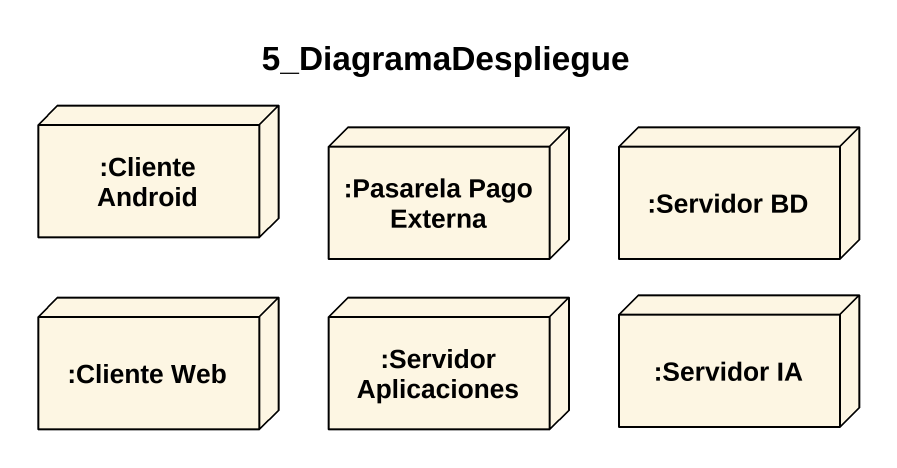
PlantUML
@startuml
title 5_DiagramaDespliegue
node ":Cliente Android" as Cliente_Android
node ":Pasarela Pago Externa" as Pasarela_Pago_Externa
node ":Servidor BD" as Servidor_BD
node ":Cliente Web" as Cliente_Web
node ":Servidor Aplicaciones" as Servidor_Aplicaciones
node ":Servidor IA" as Servidor_IA
@enduml
